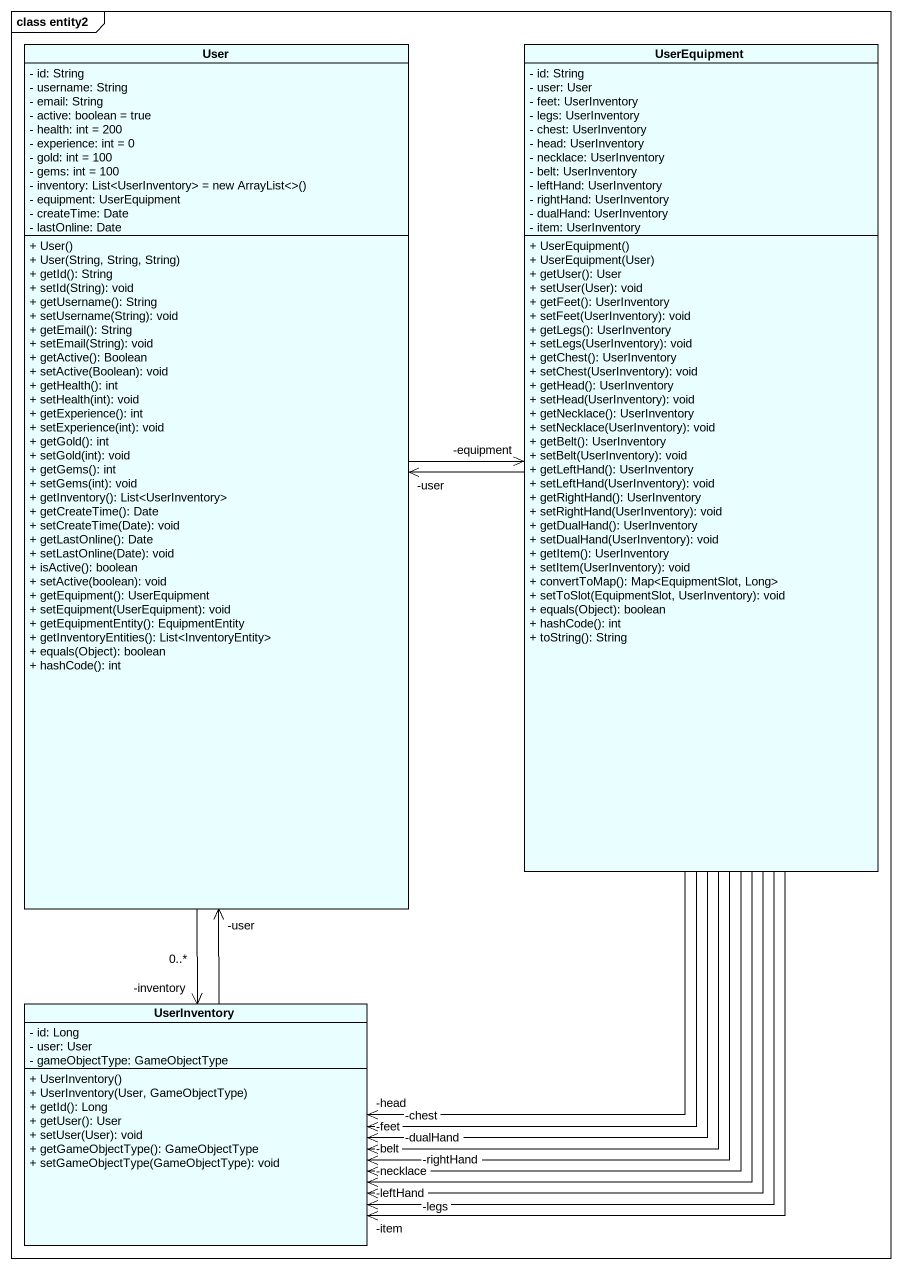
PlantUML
@startuml
mainframe class entity2
hide circle
hide empty members
skinparam classAttributeIconSize 0
class User #E9FFFF {
  - id: String
  - username: String
  - email: String
  - active: boolean = true
  - health: int = 200
  - experience: int = 0
  - gold: int = 100
  - gems: int = 100
  {field} - inventory: List<UserInventory> = new ArrayList<>()
  - equipment: UserEquipment
  - createTime: Date
  - lastOnline: Date
  + User()
  + User(String, String, String)
  + getId(): String
  + setId(String): void
  + getUsername(): String
  + setUsername(String): void
  + getEmail(): String
  + setEmail(String): void
  + getActive(): Boolean
  + setActive(Boolean): void
  + getHealth(): int
  + setHealth(int): void
  + getExperience(): int
  + setExperience(int): void
  + getGold(): int
  + setGold(int): void
  + getGems(): int
  + setGems(int): void
  + getInventory(): List<UserInventory>
  + getCreateTime(): Date
  + setCreateTime(Date): void
  + getLastOnline(): Date
  + setLastOnline(Date): void
  + isActive(): boolean
  + setActive(boolean): void
  + getEquipment(): UserEquipment
  + setEquipment(UserEquipment): void
  + getEquipmentEntity(): EquipmentEntity
  + getInventoryEntities(): List<InventoryEntity>
  + equals(Object): boolean
  + hashCode(): int
}
class UserEquipment #E9FFFF {
  - id: String
  - user: User
  - feet: UserInventory
  - legs: UserInventory
  - chest: UserInventory
  - head: UserInventory
  - necklace: UserInventory
  - belt: UserInventory
  - leftHand: UserInventory
  - rightHand: UserInventory
  - dualHand: UserInventory
  - item: UserInventory
  + UserEquipment()
  + UserEquipment(User)
  + getUser(): User
  + setUser(User): void
  + getFeet(): UserInventory
  + setFeet(UserInventory): void
  + getLegs(): UserInventory
  + setLegs(UserInventory): void
  + getChest(): UserInventory
  + setChest(UserInventory): void
  + getHead(): UserInventory
  + setHead(UserInventory): void
  + getNecklace(): UserInventory
  + setNecklace(UserInventory): void
  + getBelt(): UserInventory
  + setBelt(UserInventory): void
  + getLeftHand(): UserInventory
  + setLeftHand(UserInventory): void
  + getRightHand(): UserInventory
  + setRightHand(UserInventory): void
  + getDualHand(): UserInventory
  + setDualHand(UserInventory): void
  + getItem(): UserInventory
  + setItem(UserInventory): void
  + convertToMap(): Map<EquipmentSlot, Long>
  + setToSlot(EquipmentSlot, UserInventory): void
  + equals(Object): boolean
  + hashCode(): int
  + toString(): String
}
class UserInventory #E9FFFF {
  - id: Long
  - user: User
  - gameObjectType: GameObjectType
  + UserInventory()
  + UserInventory(User, GameObjectType)
  + getId(): Long
  + getUser(): User
  + setUser(User): void
  + getGameObjectType(): GameObjectType
  + setGameObjectType(GameObjectType): void
}
User -right-> "-equipment" UserEquipment
User --> "-inventory\n0..*" UserInventory
UserEquipment -left-> "-user" User
UserEquipment --> "-belt" UserInventory
UserEquipment --> "-dualHand" UserInventory
UserEquipment --> "-feet" UserInventory
UserEquipment --> "-head" UserInventory
UserEquipment --> "-chest" UserInventory
UserEquipment --> "-item" UserInventory
UserEquipment --> "-leftHand" UserInventory
UserEquipment --> "-legs" UserInventory
UserEquipment --> "-necklace" UserInventory
UserEquipment --> "-rightHand" UserInventory
UserInventory -up-> "-user" User
@enduml
